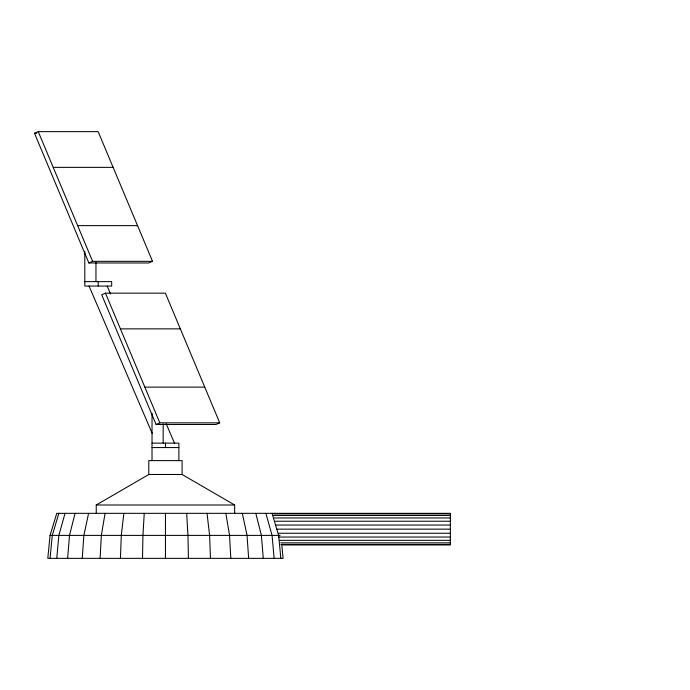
<?xml version="1.0" encoding="UTF-8"?>
<svg xmlns="http://www.w3.org/2000/svg" width="690" height="690" viewBox="0 0 690 690"><rect width="100%" height="100%" fill="white"/><g stroke="black" fill="none" stroke-linecap="round" stroke-linejoin="round"><path stroke-width="1.03" d="M142.502 558.357L142.942 535.397L144.245 513.334M120.431 558.357L121.293 535.397L123.855 513.334M100.085 558.357L101.344 535.397L105.061 513.334M82.257 558.357L83.861 535.397L88.596 513.334M67.629 558.357L69.509 535.397L75.072 513.334M56.761 558.357L58.848 535.397L65.033 513.334M50.059 558.357L52.276 535.397L58.848 513.334M50.059 535.397L47.8 558.357L283.098 558.357L281.779 544.962L450.363 544.962L450.363 513.334L56.761 513.334L50.059 535.397L280.097 535.397M274.146 513.334L273.904 513.869L450.363 513.869M96.246 513.334L96.246 505.002L148.799 474.487L182.1 474.487L234.66 505.002L234.66 513.334M34.5 133.291L38.243 131.643L98.153 131.643L152.516 261.329L148.773 262.968L88.863 262.968L34.5 133.291L36.639 133.291M88.863 262.968L92.607 261.329L152.516 261.329M105.458 293.155L101.715 294.794L156.078 424.479L215.996 424.479L219.731 422.841L165.367 293.155L105.458 293.155L159.821 422.841L219.731 422.841M156.078 424.479L159.821 422.841M53.208 167.351L113.126 167.351M77.634 225.621L137.552 225.621M84.801 281.623L111.668 281.623L111.668 286.057L84.801 286.057L84.81 251.66M120.431 328.863L180.34 328.863M144.857 387.133L204.766 387.133M152.024 443.127L178.883 443.127L178.883 460.609M152.024 447.568L178.883 447.568M96.246 505.002L234.66 505.002M273.292 515.447L450.363 515.447M274.361 517.966L450.363 517.966M275.439 521.235L450.363 521.235M275.439 525.056L450.363 525.056M276.509 529.144L450.363 529.144M278.656 533.241L450.363 533.241M278.656 537.053L450.363 537.053M279.735 540.33L450.363 540.33M280.804 542.84L450.363 542.84M280.804 544.427L450.363 544.427M107.166 286.057L110.564 293.983M166.161 423.712L174.656 443.515M89.053 286.057L152.154 433.294M38.243 131.643L92.607 261.329M272.058 513.334L278.622 535.397L280.839 558.357M265.874 513.334L272.058 535.397L274.146 558.357M255.826 513.334L261.389 535.397L263.269 558.357M242.311 513.334L247.046 535.397L248.641 558.357M225.837 513.334L229.554 535.397L230.814 558.357M207.043 513.334L209.605 535.397L210.476 558.357M186.654 513.334L187.965 535.397L188.405 558.357M182.1 474.487L182.1 460.609L148.799 460.609L148.799 474.487M165.453 443.127L165.453 447.568M165.453 513.334L165.453 558.357M163.168 423.867L163.168 443.127M152.033 413.163L152.024 460.609M98.23 281.623L98.23 286.057M95.953 262.364L95.953 281.623"/></g></svg>
